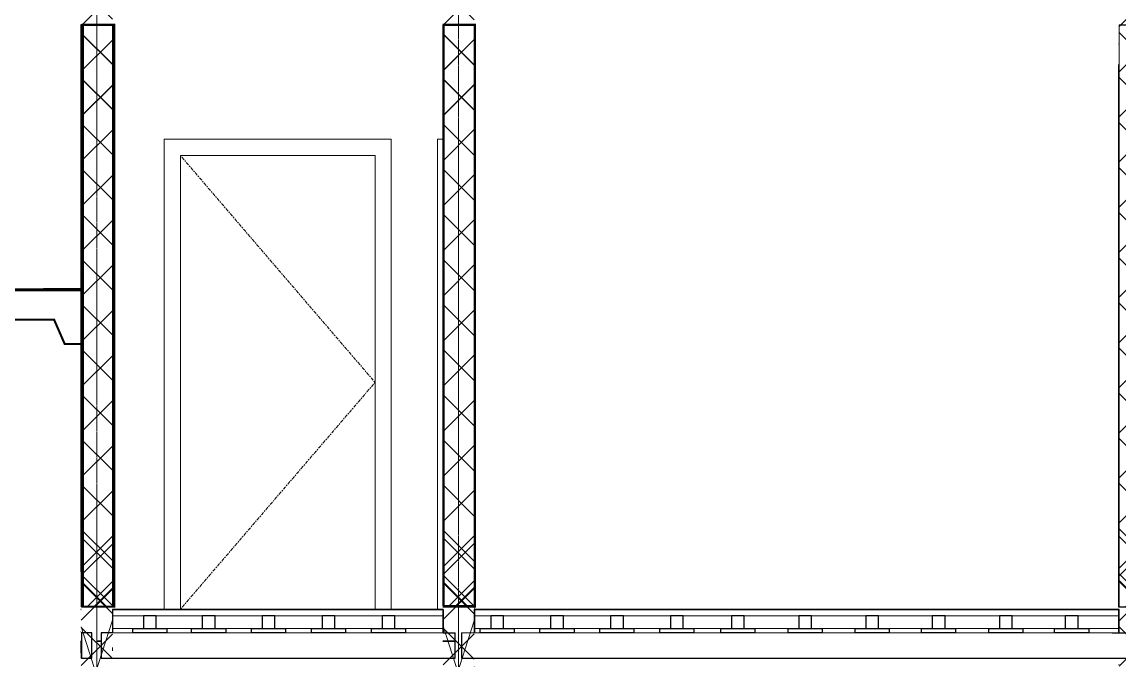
# Model space of a CAD drawing. Header units: inches. Extents: x -2431 to 214825, y 3 to 92804.
# Drawn here: x 163076 to 168230, y 29802 to 32803 of the extents above; entities that cross this region are included whole.
import ezdxf

# ---------------------------------------------------------------- set-up
doc = ezdxf.new("R2010")
doc.units = ezdxf.units.IN
doc.header["$MEASUREMENT"] = 0
doc.linetypes.add('Линия сетки', pattern=[22.224999999999994, 12.7, -3.174999999999999, 3.174999999999999, -3.174999999999999])
doc.linetypes.add('Центр', pattern=[31.749999999999996, 6.349999999999999, -4.7625, 15.875, -4.7625])
for name, color, linetype, lineweight in [('A-DOOR', 250, 'Continuous', 9), ('A-DOOR-FRAM', 250, 'Continuous', 18), ('A-FLOR', 250, 'Continuous', 9), ('A-WALL', 250, 'Continuous', 9), ('A-WALL-PATT', 250, 'Continuous', 25), ('S-GRID', 250, 'Continuous', 9)]:
    doc.layers.add(name, color=color, linetype=linetype, lineweight=lineweight)
pattern_1 = [(45, (164716.2814225166, 30290.74681734701), (-251.4471713899363, 251.4471713899363), []), (45, (164716.2814225166, 30671.74681734701), (-251.4471713899363, 251.4471713899363), [])]
pattern_2 = [(45, (164716.2814225166, 30290.74681734701), (-106.0660171779821, 106.0660171779821), []), (135, (164716.2814225166, 30290.74681734701), (-106.0660171779821, -106.0660171779821), [])]
pattern_3 = [(45, (164716.2814225166, 29690.74681734701), (-251.4471713899363, 251.4471713899363), []), (45, (164716.2814225166, 30071.74681734701), (-251.4471713899363, 251.4471713899363), [])]
pattern_4 = [(45, (164716.2814225166, 29690.74681734701), (-106.0660171779821, 106.0660171779821), []), (135, (164716.2814225166, 29690.74681734701), (-106.0660171779821, -106.0660171779821), [])]

# ---------------------------------------------------------------- blocks, each defined once
blk = doc.blocks.new('Одиночные-Щитовые - 0915 x 2134 мм-348962-Сечение 0')
at = {"layer": 'A-DOOR', "linetype": 'Центр'}
for p, q in [((-5142.589691944655, 2134), (-4227.589691944655, 1067)), ((-4227.589691944655, 1067), (-5142.589691944656, -1.353583911622991e-13))]:
    blk.add_line(p, q, dxfattribs=at)
at = {"layer": 'A-DOOR-FRAM', "lineweight": 9}
for p, q in [((-5218.589691944656, 2209.999999999999), (-5218.589691944656, 0)), ((-4151.589691944657, 2209.999999999999), (-5218.589691944656, 2209.999999999999)), ((-4151.589691944657, 0), (-4151.589691944657, 2209.999999999999)), ((-5142.589691944656, 0), (-5142.589691944656, 2134.000000000002)), ((-5142.589691944656, 2134.000000000002), (-4227.589691944657, 2134.000000000002)), ((-4227.589691944657, 2134.000000000002), (-4227.589691944657, 0))]:
    blk.add_line(p, q, dxfattribs=at)
blk = doc.blocks.new('Одиночные-Щитовые - 0915 x 2134 мм-348958-Сечение 0')
at = {"layer": 'A-DOOR-FRAM', "lineweight": 9}
for p, q in [((-3935.089691944609, 0), (-3935.089691944609, 2209.999999999999)), ((-3935.089691944609, 2209.999999999999), (-3910.089691944614, 2209.999999999999))]:
    blk.add_line(p, q, dxfattribs=at)

msp = doc.modelspace()

# ---------------------------------------------------------------- hatches: boundary and pattern name
at = {"layer": 'A-WALL-PATT', "lineweight": 9}
h = msp.add_hatch(dxfattribs=at)
h.set_pattern_fill('FP_3', color=256, style=0, pattern_type=2)
h.set_pattern_definition(pattern_3)
h.paths.add_polyline_path([(163352.447730572, 30040.74681734707), (163354.447730572, 30040.74681734707), (163354.447730572, 33640.74681734707), (163352.447730572, 33640.74681734707), (163352.447730572, 30900.98033098568)], flags=0)
h = msp.add_hatch(dxfattribs=at)
h.set_pattern_fill('FP_3', color=256, style=0, pattern_type=2)
h.set_pattern_definition(pattern_3)
h.paths.add_polyline_path([(163500.447730572, 30040.74681734707), (163502.447730572, 30040.74681734707), (163502.447730572, 33640.74681734707), (163500.447730572, 33640.74681734707), (163500.447730572, 30900.98033098568)], flags=0)
h = msp.add_hatch(dxfattribs=at)
h.set_pattern_fill('FP_3', color=256, style=0, pattern_type=2)
h.set_pattern_definition(pattern_3)
h.paths.add_polyline_path([(165052.447730572, 30040.74681734707), (165054.447730572, 30040.74681734707), (165054.447730572, 33640.74681734707), (165052.447730572, 33640.74681734707), (165052.447730572, 32659.66568313149)], flags=0)
h = msp.add_hatch(dxfattribs=at)
h.set_pattern_fill('FP_3', color=256, style=0, pattern_type=2)
h.set_pattern_definition(pattern_3)
h.paths.add_polyline_path([(165200.447730572, 30040.74681734707), (165202.447730572, 30040.74681734707), (165202.447730572, 33640.74681734707), (165200.447730572, 33640.74681734707), (165200.447730572, 32659.66568313149)], flags=0)
h = msp.add_hatch(dxfattribs=at)
h.set_pattern_fill('FP_3', color=256, style=0, pattern_type=2)
h.set_pattern_definition(pattern_3)
h.paths.add_polyline_path([(168228.3306247166, 30040.74681734707), (168230.3306247166, 30040.74681734707), (168230.3306247166, 33640.74681734707), (168228.3306247166, 33640.74681734707), (168228.3306247166, 32659.66568313149)], flags=0)
h = msp.add_hatch(dxfattribs=at)
h.set_pattern_fill('FP_2', color=256, style=0, pattern_type=2)
h.set_pattern_definition(pattern_4)
h.paths.add_polyline_path([(163500.447730572, 33388.9989342253), (163354.447730572, 33388.9989342253), (163354.447730572, 30053.20426850743), (163500.447730572, 30053.20426850743)])
h.paths.add_polyline_path([(163355.883689857, 33490.74681734707), (163404.2844127769, 33490.74681734707), (163404.2844127769, 33530.74681734713), (163355.883689857, 33530.74681734713)])
h = msp.add_hatch(dxfattribs=at)
h.set_pattern_fill('FP_2', color=256, style=0, pattern_type=2)
h.set_pattern_definition(pattern_4)
h.paths.add_polyline_path([(168376.3306247166, 33388.9989342253), (168230.3306247166, 33388.9989342253), (168230.3306247166, 30053.20426850743), (168376.3306247166, 30053.20426850743)])
h.paths.add_polyline_path([(168230.3306247165, 33490.74681734707), (168282.1610656981, 33490.74681734707), (168282.1610656981, 33530.74681734713), (168230.3306247166, 33530.74681734707)])
h = msp.add_hatch(dxfattribs=at)
h.set_pattern_fill('FP_2', color=256, style=0, pattern_type=2)
h.set_pattern_definition(pattern_4)
h.paths.add_polyline_path([(165200.447730572, 33388.99893422244), (165054.447730572, 33388.99893422244), (165054.447730572, 30056.89903738286), (165200.4477305721, 30056.89903738291)])
h = msp.add_hatch(dxfattribs=at)
h.set_pattern_fill('FP_3', color=256, style=0, pattern_type=2)
h.set_pattern_definition(pattern_1)
h.paths.add_polyline_path([(163352.447730572, 27040.74681734707), (163354.447730572, 27040.74681734707), (163354.447730572, 30640.74681734707), (163352.447730572, 30640.74681734707), (163352.447730572, 27983.60962669406)], flags=0)
h = msp.add_hatch(dxfattribs=at)
h.set_pattern_fill('FP_3', color=256, style=0, pattern_type=2)
h.set_pattern_definition(pattern_1)
h.paths.add_polyline_path([(163500.447730572, 27040.74681734707), (163502.447730572, 27040.74681734707), (163502.447730572, 30640.74681734707), (163500.447730572, 30640.74681734707), (163500.447730572, 27983.60962669406)], flags=0)
h = msp.add_hatch(dxfattribs=at)
h.set_pattern_fill('FP_3', color=256, style=0, pattern_type=2)
h.set_pattern_definition(pattern_1)
h.paths.add_polyline_path([(165052.447730572, 27040.74681734707), (165054.447730572, 27040.74681734707), (165054.447730572, 30640.74681734707), (165052.447730572, 30640.74681734707), (165052.447730572, 29742.29497883987)], flags=0)
h = msp.add_hatch(dxfattribs=at)
h.set_pattern_fill('FP_3', color=256, style=0, pattern_type=2)
h.set_pattern_definition(pattern_1)
h.paths.add_polyline_path([(165200.447730572, 27040.74681734707), (165202.447730572, 27040.74681734707), (165202.447730572, 30640.74681734707), (165200.447730572, 30640.74681734707), (165200.447730572, 29742.29497883987)], flags=0)
h = msp.add_hatch(dxfattribs=at)
h.set_pattern_fill('FP_3', color=256, style=0, pattern_type=2)
h.set_pattern_definition(pattern_1)
h.paths.add_polyline_path([(168228.3306247166, 27040.74681734707), (168230.3306247166, 27040.74681734707), (168230.3306247166, 30640.74681734707), (168228.3306247166, 30640.74681734707), (168228.3306247166, 29742.29497883987)], flags=0)
h = msp.add_hatch(dxfattribs=at)
h.set_pattern_fill('FP_2', color=256, style=0, pattern_type=2)
h.set_pattern_definition(pattern_2)
h.paths.add_polyline_path([(163500.447730572, 30388.9989342253), (163354.447730572, 30388.9989342253), (163354.447730572, 27053.20426850743), (163500.447730572, 27053.20426850743)])
h.paths.add_polyline_path([(163355.883689857, 30490.74681734707), (163404.2844127769, 30490.74681734707), (163404.2844127769, 30530.74681734713), (163355.883689857, 30530.74681734713)])
h = msp.add_hatch(dxfattribs=at)
h.set_pattern_fill('FP_2', color=256, style=0, pattern_type=2)
h.set_pattern_definition(pattern_2)
h.paths.add_polyline_path([(165200.4477305721, 30388.9989342225), (165054.4477305721, 30388.99893422244), (165054.447730572, 27056.89903738291), (165200.447730572, 27056.89903738291)])
h = msp.add_hatch(dxfattribs=at)
h.set_pattern_fill('FP_2', color=256, style=0, pattern_type=2)
h.set_pattern_definition(pattern_2)
h.paths.add_polyline_path([(168376.3306247166, 30388.9989342253), (168230.3306247166, 30388.9989342253), (168230.3306247166, 27053.20426850743), (168376.3306247166, 27053.20426850743)])

# ---------------------------------------------------------------- linework, layer by layer
for p, q in [((163502.447730572, 32788.9989342253), (163352.447730572, 32788.9989342253)), ((165054.447730572, 32788.9989342225), (165052.447730572, 32788.9989342225)), ((165054.447730572, 32788.9989342225), (165200.447730572, 32788.9989342225)), ((165200.447730572, 32788.9989342225), (165202.4477305721, 32788.99893422244)), ((168230.3306247166, 32788.9989342253), (168378.3306247166, 32788.9989342253)), ((163502.447730572, 30053.20426850743), (163354.447730572, 30053.20426850743)), ((168228.3306247166, 30053.20426850743), (168378.3306247166, 30053.20426850743)), ((163502.447730572, 30040.74681734707), (165054.4477305721, 30040.74681734707)), ((163706.5718784914, 30010.74681734992), (163646.5718784914, 30010.74681734992)), ((163646.5718784914, 30010.74681734992), (163646.5718784914, 29950.74681734992)), ((163706.5718784913, 30010.74681734992), (163646.5718784913, 30010.74681734992)), ((163646.5718784913, 30010.74681734992), (163646.5718784913, 29950.74681734992)), ((163706.5718784914, 29950.74681734992), (163706.5718784914, 30010.74681734992)), ((163706.5718784913, 29950.74681734992), (163706.5718784913, 30010.74681734992)), ((163982.9419795679, 30010.74681734986), (163922.9419795679, 30010.74681734986)), ((163922.9419795679, 30010.74681734986), (163922.9419795679, 29950.74681734986)), ((163982.9419795678, 30010.74681734986), (163922.9419795678, 30010.74681734986)), ((163922.9419795678, 30010.74681734986), (163922.9419795678, 29950.74681734986)), ((163982.9419795679, 29950.74681734986), (163982.9419795679, 30010.74681734986)), ((163982.9419795678, 29950.74681734986), (163982.9419795678, 30010.74681734986)), ((164264.5829941634, 30010.74681734986), (164204.5829941634, 30010.74681734986)), ((164204.5829941634, 30010.74681734986), (164204.5829941634, 29950.74681734986)), ((164264.5829941633, 30010.74681734986), (164204.5829941633, 30010.74681734986)), ((164204.5829941633, 30010.74681734986), (164204.5829941633, 29950.74681734986)), ((164264.5829941634, 29950.74681734986), (164264.5829941634, 30010.74681734986)), ((164264.5829941633, 29950.74681734986), (164264.5829941633, 30010.74681734986)), ((164546.2240087591, 30010.7468173526), (164486.2240087591, 30010.7468173526)), ((164486.2240087591, 30010.7468173526), (164486.2240087591, 29950.7468173526)), ((164546.224008759, 30010.7468173526), (164486.224008759, 30010.7468173526)), ((164486.224008759, 30010.7468173526), (164486.224008759, 29950.7468173526)), ((164546.2240087591, 29950.7468173526), (164546.2240087591, 30010.7468173526)), ((164546.224008759, 29950.7468173526), (164546.224008759, 30010.7468173526)), ((164827.8650233546, 30010.74681735528), (164767.8650233546, 30010.74681735528)), ((164767.8650233546, 30010.74681735528), (164767.8650233546, 29950.74681735528)), ((164827.8650233545, 30010.74681735528), (164767.8650233545, 30010.74681735528)), ((164767.8650233545, 30010.74681735528), (164767.8650233545, 29950.74681735528)), ((164827.8650233546, 29950.74681735528), (164827.8650233546, 30010.74681735528)), ((164827.8650233545, 29950.74681735528), (164827.8650233545, 30010.74681735528)), ((165052.447730572, 30040.74681734707), (165054.447730572, 30040.74681734707)), ((165054.4477305721, 30040.74681734707), (165054.4477305721, 29930.74681734707)), ((165054.447730572, 30040.74681734707), (165054.4477305721, 29930.74681734707)), ((165202.447730572, 30040.74681734713), (168228.3306247167, 30040.74681734707)), ((165202.447730572, 30040.74681734713), (168228.3306247166, 30040.74681734707)), ((165202.447730572, 30040.74681734707), (165202.4477305721, 29930.74681734713)), ((165202.4477305721, 30040.74681734707), (165202.4477305722, 29930.74681734713)), ((165338.0829941637, 30010.74681734986), (165278.0829941637, 30010.74681734986)), ((165278.0829941637, 30010.74681734986), (165278.0829941637, 29950.74681734986)), ((165338.0829941636, 30010.74681734986), (165278.0829941636, 30010.74681734986)), ((165278.0829941636, 30010.74681734986), (165278.0829941636, 29950.74681734986)), ((165338.0829941637, 29950.74681734986), (165338.0829941637, 30010.74681734986)), ((165338.0829941636, 29950.74681734986), (165338.0829941636, 30010.74681734986)), ((165619.7240087592, 30010.74681734986), (165559.7240087592, 30010.74681734986)), ((165559.7240087592, 30010.74681734986), (165559.7240087592, 29950.74681734986)), ((165619.7240087591, 30010.74681734986), (165559.7240087591, 30010.74681734986)), ((165559.7240087591, 30010.74681734986), (165559.7240087591, 29950.74681734986)), ((165619.7240087592, 29950.74681734986), (165619.7240087592, 30010.74681734986)), ((165619.7240087591, 29950.74681734986), (165619.7240087591, 30010.74681734986)), ((165901.3650233548, 30010.7468173526), (165841.3650233548, 30010.7468173526)), ((165841.3650233548, 30010.7468173526), (165841.3650233548, 29950.7468173526)), ((165901.3650233547, 30010.7468173526), (165841.3650233547, 30010.7468173526)), ((165841.3650233547, 30010.7468173526), (165841.3650233547, 29950.7468173526)), ((165901.3650233548, 29950.7468173526), (165901.3650233548, 30010.7468173526)), ((165901.3650233547, 29950.7468173526), (165901.3650233547, 30010.7468173526)), ((166183.0060379503, 30010.74681735528), (166123.0060379503, 30010.74681735528)), ((166123.0060379503, 30010.74681735528), (166123.0060379503, 29950.74681735528)), ((166183.0060379502, 30010.74681735528), (166123.0060379502, 30010.74681735528)), ((166123.0060379502, 30010.74681735528), (166123.0060379502, 29950.74681735528)), ((166183.0060379503, 29950.74681735528), (166183.0060379503, 30010.74681735528)), ((166183.0060379502, 29950.74681735528), (166183.0060379502, 30010.74681735528)), ((166469.5887451678, 30010.74681734707), (166409.5887451678, 30010.74681734707)), ((166409.5887451678, 30010.74681734707), (166409.5887451678, 29950.74681734707)), ((166469.5887451677, 30010.74681734707), (166409.5887451677, 30010.74681734707)), ((166409.5887451677, 30010.74681734707), (166409.5887451677, 29950.74681734707)), ((166469.5887451678, 29950.74681734707), (166469.5887451678, 30010.74681734707)), ((166469.5887451677, 29950.74681734707), (166469.5887451677, 30010.74681734707)), ((166785.0887451678, 30010.74681734608), (166725.0887451678, 30010.74681734608)), ((166725.0887451678, 30010.74681734608), (166725.0887451678, 29950.74681734608)), ((166785.0887451677, 30010.74681734602), (166725.0887451677, 30010.74681734602)), ((166725.0887451677, 30010.74681734602), (166725.0887451677, 29950.74681734608)), ((166785.0887451678, 29950.74681734608), (166785.0887451678, 30010.74681734608)), ((166785.0887451677, 29950.74681734608), (166785.0887451677, 30010.74681734602)), ((167100.5887451678, 30010.74681734707), (167040.5887451678, 30010.74681734707)), ((167040.5887451678, 30010.74681734707), (167040.5887451678, 29950.74681734707)), ((167100.5887451677, 30010.74681734707), (167040.5887451677, 30010.74681734707)), ((167040.5887451677, 30010.74681734707), (167040.5887451677, 29950.74681734707)), ((167100.5887451678, 29950.74681734707), (167100.5887451678, 30010.74681734707)), ((167100.5887451677, 29950.74681734707), (167100.5887451677, 30010.74681734707)), ((167412.5743739889, 30010.74681734608), (167352.5743739889, 30010.74681734608)), ((167352.5743739889, 30010.74681734608), (167352.5743739889, 29950.74681734608)), ((167412.5743739888, 30010.74681734602), (167352.5743739888, 30010.74681734602)), ((167352.5743739888, 30010.74681734602), (167352.5743739888, 29950.74681734608)), ((167412.5743739889, 29950.74681734608), (167412.5743739889, 30010.74681734608)), ((167412.5743739888, 29950.74681734608), (167412.5743739888, 30010.74681734602)), ((167728.0743739889, 30010.74681734707), (167668.0743739889, 30010.74681734707)), ((167668.0743739889, 30010.74681734707), (167668.0743739889, 29950.74681734707)), ((167728.0743739888, 30010.74681734707), (167668.0743739888, 30010.74681734707)), ((167668.0743739888, 30010.74681734707), (167668.0743739888, 29950.74681734707)), ((167728.0743739889, 29950.74681734707), (167728.0743739889, 30010.74681734707)), ((167728.0743739888, 29950.74681734707), (167728.0743739888, 30010.74681734707)), ((168037.6963365099, 30010.74681734701), (167977.6963365099, 30010.74681734701)), ((167977.6963365099, 30010.74681734701), (167977.6963365099, 29950.74681734701)), ((168037.6963365099, 29950.74681734701), (168037.6963365099, 30010.74681734701)), ((163596.5718784914, 29950.74681734992), (163756.5718784914, 29950.74681734992)), ((163596.5718784914, 29930.74681734992), (163596.5718784914, 29950.74681734992)), ((163596.5718784913, 29950.74681734992), (163756.5718784913, 29950.74681734992)), ((163596.5718784913, 29930.74681734992), (163596.5718784913, 29950.74681734992)), ((163646.5718784914, 29950.74681734992), (163706.5718784914, 29950.74681734992)), ((163646.5718784913, 29950.74681734992), (163706.5718784913, 29950.74681734992)), ((163756.5718784914, 29950.74681734992), (163756.5718784914, 29930.74681734992)), ((163756.5718784913, 29950.74681734992), (163756.5718784913, 29930.74681734992)), ((163872.9419795679, 29950.74681734986), (164032.9419795679, 29950.74681734986)), ((163872.9419795679, 29930.74681734986), (163872.9419795679, 29950.74681734986)), ((163872.9419795678, 29950.74681734986), (164032.9419795678, 29950.74681734986)), ((163872.9419795678, 29930.74681734986), (163872.9419795678, 29950.74681734986)), ((163922.9419795679, 29950.74681734986), (163982.9419795679, 29950.74681734986)), ((163922.9419795678, 29950.74681734986), (163982.9419795678, 29950.74681734986)), ((164032.9419795679, 29950.74681734986), (164032.9419795679, 29930.74681734986)), ((164032.9419795678, 29950.74681734986), (164032.9419795678, 29930.74681734986)), ((164154.5829941634, 29950.74681734986), (164314.5829941634, 29950.74681734986)), ((164154.5829941634, 29930.74681734986), (164154.5829941634, 29950.74681734986)), ((164154.5829941633, 29950.74681734986), (164314.5829941633, 29950.74681734986)), ((164154.5829941633, 29930.74681734986), (164154.5829941633, 29950.74681734986)), ((164204.5829941634, 29950.74681734986), (164264.5829941634, 29950.74681734986)), ((164204.5829941633, 29950.74681734986), (164264.5829941633, 29950.74681734986)), ((164314.5829941634, 29950.74681734986), (164314.5829941634, 29930.74681734986)), ((164314.5829941633, 29950.74681734986), (164314.5829941633, 29930.74681734986)), ((164436.2240087591, 29950.7468173526), (164596.2240087591, 29950.7468173526)), ((164436.2240087591, 29930.7468173526), (164436.2240087591, 29950.7468173526)), ((164436.224008759, 29950.7468173526), (164596.224008759, 29950.7468173526)), ((164436.224008759, 29930.7468173526), (164436.224008759, 29950.7468173526)), ((164486.2240087591, 29950.7468173526), (164546.2240087591, 29950.7468173526)), ((164486.224008759, 29950.7468173526), (164546.224008759, 29950.7468173526)), ((164596.2240087591, 29950.7468173526), (164596.2240087591, 29930.7468173526)), ((164596.224008759, 29950.7468173526), (164596.224008759, 29930.7468173526)), ((164717.8650233546, 29950.74681735528), (164877.8650233546, 29950.74681735528)), ((164717.8650233546, 29930.74681735528), (164717.8650233546, 29950.74681735528)), ((164717.8650233545, 29950.74681735528), (164877.8650233545, 29950.74681735528)), ((164717.8650233545, 29930.74681735528), (164717.8650233545, 29950.74681735528)), ((164767.8650233546, 29950.74681735528), (164827.8650233546, 29950.74681735528)), ((164767.8650233545, 29950.74681735528), (164827.8650233545, 29950.74681735528)), ((164877.8650233546, 29950.74681735528), (164877.8650233546, 29930.74681735528)), ((164877.8650233545, 29950.74681735528), (164877.8650233545, 29930.74681735528)), ((165228.0829941637, 29950.74681734986), (165388.0829941637, 29950.74681734986)), ((165228.0829941637, 29930.74681734986), (165228.0829941637, 29950.74681734986)), ((165228.0829941636, 29950.74681734986), (165388.0829941636, 29950.74681734986)), ((165228.0829941636, 29930.74681734986), (165228.0829941636, 29950.74681734986)), ((165278.0829941637, 29950.74681734986), (165338.0829941637, 29950.74681734986)), ((165278.0829941636, 29950.74681734986), (165338.0829941636, 29950.74681734986)), ((165388.0829941637, 29950.74681734986), (165388.0829941637, 29930.74681734986)), ((165388.0829941636, 29950.74681734986), (165388.0829941636, 29930.74681734986)), ((165509.7240087592, 29950.74681734986), (165669.7240087592, 29950.74681734986)), ((165509.7240087592, 29930.74681734986), (165509.7240087592, 29950.74681734986)), ((165509.7240087591, 29950.74681734986), (165669.7240087591, 29950.74681734986)), ((165509.7240087591, 29930.74681734986), (165509.7240087591, 29950.74681734986)), ((165559.7240087592, 29950.74681734986), (165619.7240087592, 29950.74681734986)), ((165559.7240087591, 29950.74681734986), (165619.7240087591, 29950.74681734986)), ((165669.7240087592, 29950.74681734986), (165669.7240087592, 29930.74681734986)), ((165669.7240087591, 29950.74681734986), (165669.7240087591, 29930.74681734986)), ((165791.3650233548, 29950.7468173526), (165951.3650233548, 29950.7468173526)), ((165791.3650233548, 29930.7468173526), (165791.3650233548, 29950.7468173526)), ((165791.3650233547, 29950.7468173526), (165951.3650233547, 29950.7468173526)), ((165791.3650233547, 29930.7468173526), (165791.3650233547, 29950.7468173526)), ((165841.3650233548, 29950.7468173526), (165901.3650233548, 29950.7468173526)), ((165841.3650233547, 29950.7468173526), (165901.3650233547, 29950.7468173526)), ((165951.3650233548, 29950.7468173526), (165951.3650233548, 29930.7468173526)), ((165951.3650233547, 29950.7468173526), (165951.3650233547, 29930.7468173526)), ((166073.0060379503, 29950.74681735528), (166233.0060379503, 29950.74681735528)), ((166073.0060379503, 29930.74681735528), (166073.0060379503, 29950.74681735528)), ((166073.0060379502, 29950.74681735528), (166233.0060379502, 29950.74681735528)), ((166073.0060379502, 29930.74681735528), (166073.0060379502, 29950.74681735528)), ((166123.0060379503, 29950.74681735528), (166183.0060379503, 29950.74681735528)), ((166123.0060379502, 29950.74681735528), (166183.0060379502, 29950.74681735528)), ((166233.0060379503, 29950.74681735528), (166233.0060379503, 29930.74681735528)), ((166233.0060379502, 29950.74681735528), (166233.0060379502, 29930.74681735528)), ((166359.5887451678, 29950.74681734707), (166519.5887451678, 29950.74681734707)), ((166359.5887451678, 29930.74681734707), (166359.5887451678, 29950.74681734707)), ((166359.5887451677, 29950.74681734707), (166519.5887451677, 29950.74681734707)), ((166359.5887451677, 29930.74681734707), (166359.5887451677, 29950.74681734707)), ((166409.5887451678, 29950.74681734707), (166469.5887451678, 29950.74681734707)), ((166409.5887451677, 29950.74681734707), (166469.5887451677, 29950.74681734707)), ((166519.5887451678, 29950.74681734707), (166519.5887451678, 29930.74681734707)), ((166519.5887451677, 29950.74681734707), (166519.5887451677, 29930.74681734707)), ((166675.0887451678, 29950.74681734608), (166835.0887451678, 29950.74681734608)), ((166675.0887451678, 29930.74681734602), (166675.0887451678, 29950.74681734608)), ((166675.0887451677, 29950.74681734608), (166835.0887451677, 29950.74681734608)), ((166675.0887451677, 29930.74681734602), (166675.0887451677, 29950.74681734608)), ((166725.0887451677, 29950.74681734608), (166785.0887451677, 29950.74681734608)), ((166725.0887451678, 29950.74681734608), (166785.0887451678, 29950.74681734608)), ((166835.0887451678, 29950.74681734608), (166835.0887451678, 29930.74681734602)), ((166835.0887451677, 29950.74681734608), (166835.0887451677, 29930.74681734602)), ((166990.5887451678, 29950.74681734707), (167150.5887451678, 29950.74681734707)), ((166990.5887451678, 29930.74681734707), (166990.5887451678, 29950.74681734707)), ((166990.5887451677, 29950.74681734707), (167150.5887451677, 29950.74681734707)), ((166990.5887451677, 29930.74681734707), (166990.5887451677, 29950.74681734707)), ((167040.5887451678, 29950.74681734707), (167100.5887451678, 29950.74681734707)), ((167040.5887451677, 29950.74681734707), (167100.5887451677, 29950.74681734707)), ((167150.5887451678, 29950.74681734707), (167150.5887451678, 29930.74681734707)), ((167150.5887451677, 29950.74681734707), (167150.5887451677, 29930.74681734707)), ((167302.5743739889, 29950.74681734608), (167462.5743739889, 29950.74681734608)), ((167302.5743739889, 29930.74681734602), (167302.5743739889, 29950.74681734608)), ((167302.5743739888, 29950.74681734608), (167462.5743739888, 29950.74681734608)), ((167302.5743739888, 29930.74681734602), (167302.5743739888, 29950.74681734608)), ((167352.5743739889, 29950.74681734608), (167412.5743739889, 29950.74681734608)), ((167352.5743739888, 29950.74681734608), (167412.5743739888, 29950.74681734608)), ((167462.5743739889, 29950.74681734608), (167462.5743739889, 29930.74681734602)), ((167462.5743739888, 29950.74681734608), (167462.5743739888, 29930.74681734602)), ((167618.0743739889, 29950.74681734707), (167778.0743739889, 29950.74681734707)), ((167618.0743739889, 29930.74681734707), (167618.0743739889, 29950.74681734707)), ((167618.0743739888, 29950.74681734707), (167778.0743739888, 29950.74681734707)), ((167618.0743739888, 29930.74681734707), (167618.0743739888, 29950.74681734707)), ((167668.0743739889, 29950.74681734707), (167728.0743739889, 29950.74681734707)), ((167668.0743739888, 29950.74681734707), (167728.0743739888, 29950.74681734707)), ((167778.0743739889, 29950.74681734707), (167778.0743739889, 29930.74681734707)), ((167778.0743739888, 29950.74681734707), (167778.0743739888, 29930.74681734707)), ((167927.69633651, 29950.74681734701), (168087.69633651, 29950.74681734701)), ((167927.69633651, 29930.74681734701), (167927.69633651, 29950.74681734701)), ((167927.6963365099, 29950.74681734701), (168087.6963365099, 29950.74681734701)), ((167927.6963365099, 29930.74681734701), (167927.6963365099, 29950.74681734701)), ((167977.6963365099, 29950.74681734701), (168037.6963365099, 29950.74681734701)), ((168087.69633651, 29950.74681734701), (168087.69633651, 29930.74681734701)), ((168087.6963365099, 29950.74681734701), (168087.6963365099, 29930.74681734701)), ((163404.2844127769, 29930.74681734713), (163355.883689857, 29930.74681734713)), ((163355.883689857, 29930.74681734713), (163355.883689857, 29811.67644874461)), ((163404.2844127769, 29811.67644874461), (163404.2844127769, 29930.74681734713)), ((163502.447730572, 29930.74681734713), (163448.7328049132, 29930.74681734713)), ((163448.7328049132, 29930.74681734713), (163448.7328049132, 29811.36464429961)), ((163756.5718784914, 29930.74681734992), (163596.5718784914, 29930.74681734992)), ((163756.5718784913, 29930.74681734992), (163596.5718784913, 29930.74681734992)), ((164032.9419795679, 29930.74681734986), (163872.9419795679, 29930.74681734986)), ((164032.9419795678, 29930.74681734986), (163872.9419795678, 29930.74681734986)), ((164314.5829941634, 29930.74681734986), (164154.5829941634, 29930.74681734986)), ((164314.5829941633, 29930.74681734986), (164154.5829941633, 29930.74681734986)), ((164596.2240087591, 29930.7468173526), (164436.2240087591, 29930.7468173526)), ((164596.224008759, 29930.7468173526), (164436.224008759, 29930.7468173526)), ((164877.8650233546, 29930.74681735528), (164717.8650233546, 29930.74681735528)), ((164877.8650233545, 29930.74681735528), (164717.8650233545, 29930.74681735528)), ((165054.4477305721, 29930.74681734707), (165111.0355341841, 29930.74681734707)), ((165111.0355341841, 29811.36464429961), (165111.0355341841, 29930.74681734707)), ((165140.6390425664, 29930.74681734713), (165140.6390425664, 29811.36464429961)), ((165202.4477305721, 29930.74681734713), (165200.447730572, 29930.74681734713)), ((165388.0829941637, 29930.74681734986), (165228.0829941637, 29930.74681734986)), ((165388.0829941636, 29930.74681734986), (165228.0829941636, 29930.74681734986)), ((165669.7240087592, 29930.74681734986), (165509.7240087592, 29930.74681734986)), ((165669.7240087591, 29930.74681734986), (165509.7240087591, 29930.74681734986)), ((165951.3650233548, 29930.7468173526), (165791.3650233548, 29930.7468173526)), ((165951.3650233547, 29930.7468173526), (165791.3650233547, 29930.7468173526)), ((166233.0060379503, 29930.74681735528), (166073.0060379503, 29930.74681735528)), ((166233.0060379502, 29930.74681735528), (166073.0060379502, 29930.74681735528)), ((166519.5887451678, 29930.74681734707), (166359.5887451678, 29930.74681734707)), ((166519.5887451677, 29930.74681734707), (166359.5887451677, 29930.74681734707)), ((166835.0887451678, 29930.74681734602), (166675.0887451678, 29930.74681734602)), ((166835.0887451677, 29930.74681734602), (166675.0887451677, 29930.74681734602)), ((167150.5887451678, 29930.74681734707), (166990.5887451678, 29930.74681734707)), ((167150.5887451677, 29930.74681734707), (166990.5887451677, 29930.74681734707)), ((167462.5743739889, 29930.74681734602), (167302.5743739889, 29930.74681734602)), ((167462.5743739888, 29930.74681734602), (167302.5743739888, 29930.74681734602)), ((167778.0743739889, 29930.74681734707), (167618.0743739889, 29930.74681734707)), ((167778.0743739888, 29930.74681734707), (167618.0743739888, 29930.74681734707)), ((168087.69633651, 29930.74681734701), (167927.69633651, 29930.74681734701)), ((168087.6963365099, 29930.74681734701), (167927.6963365099, 29930.74681734701)), ((168198.4076117045, 29930.74681734701), (168282.1610656981, 29930.74681734713)), ((163355.883689857, 29811.67644874461), (163404.2844127769, 29811.67644874461)), ((163448.7328049132, 29811.36464429961), (165111.0355341841, 29811.36464429961)), ((165140.6390425664, 29811.36464429961), (168282.1610656983, 29811.36464429961))]:
    msp.add_line(p, q)
at = {"lineweight": 0}
for p, q in [((163502.447730572, 30010.74681734713), (165054.4477305721, 30010.74681734707)), ((163502.447730572, 30010.74681734713), (165054.447730572, 30010.74681734707)), ((165202.447730572, 30010.74681734713), (168228.3306247167, 30010.74681734707)), ((165202.447730572, 30010.74681734713), (168228.3306247166, 30010.74681734707)), ((163500.447730572, 29950.74681734713), (165054.4477305721, 29950.74681734707)), ((163500.447730572, 29950.74681734713), (165054.447730572, 29950.74681734707)), ((165202.447730572, 29950.74681734713), (168230.3306247167, 29950.74681734701)), ((165202.447730572, 29950.74681734713), (168230.3306247166, 29950.74681734701)), ((163502.447730572, 29930.74681734713), (165054.4477305721, 29930.74681734707)), ((163502.447730572, 29930.74681734713), (165054.447730572, 29930.74681734707)), ((165140.6390425664, 29930.74681734701), (168228.3306247166, 29930.74681734701)), ((165202.447730572, 29930.74681734713), (168228.3306247167, 29930.74681734701))]:
    msp.add_line(p, q, dxfattribs=at)
at = {"const_width": 10}
for points in [[(163510.0002155266, 30053.03327292891), (163362.0002155266, 30053.03327292891), (163362.0002155266, 32788.82793864683), (163510.0002155266, 32788.82793864683), (163510.0002155266, 30053.03327292891)], [(165204.7790417857, 30053.03327292902), (165056.7790417857, 30053.03327292902), (165056.7790417857, 32788.82793864695), (165204.7790417857, 32788.82793864695), (165204.7790417857, 30053.03327292902)]]:
    msp.add_lwpolyline(points, dxfattribs=at)
msp.add_lwpolyline([(163362.0002155271, 31287.98485521177), (163276.8203101755, 31287.98485521177), (163226.6860906087, 31402.87136510302), (162103.2259978142, 31402.79209369185), (162022.0841618338, 31244.13715937363), (161912.8022809612, 31030.46058399749), (161834.8518916249, 31030.46058399748), (161834.8518916249, 31244.13715937369), (161889.8821786576, 31244.13715937369), (161889.8821786576, 31537.88836796351), (163362.0002155261, 31537.97055464316)], close=True, dxfattribs=at)
msp.add_lwpolyline([(162022.0841618338, 31244.13715937363), (162103.2259978142, 31402.79209369185), (163226.6860906087, 31402.87136510302), (163276.8203101755, 31287.98485521177), (163362.0002155271, 31287.98485521177), (163362.0002155261, 31537.97055464316), (161889.8821786576, 31537.88836796351)])
msp.add_lwpolyline([(162022.0841618338, 31244.13715937363), (162103.2259978142, 31402.79209369185), (163226.6860906087, 31402.87136510302), (163276.8203101755, 31287.98485521177), (163362.0002155271, 31287.98485521177), (163362.0002155261, 31537.97055464316), (161889.8821786576, 31537.88836796351)])
at = {"layer": 'A-DOOR', "linetype": 'Центр'}
msp.add_line((164734.947730572, 31107.74681734707), (163819.947730572, 30040.74681734707), dxfattribs=at)
at = {"layer": 'A-DOOR-FRAM', "lineweight": 9}
for p, q in [((163743.947730572, 32250.74681734707), (163743.947730572, 30040.74681734707)), ((164810.947730572, 30040.74681734707), (164810.947730572, 32250.74681734707)), ((165027.447730572, 30040.74681734707), (165027.447730572, 32250.74681734707)), ((163819.947730572, 30040.74681734707), (163819.947730572, 32174.74681734707)), ((164734.947730572, 32174.74681734707), (164734.947730572, 30040.74681734707))]:
    msp.add_line(p, q, dxfattribs=at)
at = {"layer": 'A-FLOR', "lineweight": 35}
for p, q in [((163354.447730572, 30040.74681734707), (163352.447730572, 30040.74681734707)), ((165054.447730572, 30040.74681734707), (163500.447730572, 30040.74681734707)), ((168230.3306247166, 30040.74681734707), (165200.447730572, 30040.74681734707)), ((163352.447730572, 29890.74681734707), (163355.883689857, 29890.74681734707)), ((163431.357182025, 29890.74681734707), (163448.7328049132, 29890.74681734707)), ((165052.447730572, 29890.74681734707), (165111.0355341841, 29890.74681734707))]:
    msp.add_line(p, q, dxfattribs=at)
at = {"layer": 'A-WALL', "lineweight": 25}
for p, q in [((163352.447730572, 32788.9989342253), (163352.447730572, 30216.59615374194)), ((163352.447730572, 32788.9989342253), (163352.447730572, 30940.74681734707)), ((163502.447730572, 30053.20426850743), (163502.447730572, 32788.9989342253)), ((163502.447730572, 30053.20426850743), (163502.447730572, 32788.9989342253)), ((163502.447730572, 30053.20426850743), (163502.447730572, 32788.9989342253)), ((163502.447730572, 30053.20426850743), (163502.447730572, 32788.9989342253)), ((163502.4477305719, 30053.20426850743), (163502.447730572, 32788.9989342253)), ((163502.447730572, 30940.74681734707), (163502.447730572, 32788.9989342253)), ((165052.447730572, 32788.9989342225), (165052.447730572, 30056.89903738291)), ((165052.447730572, 32788.9989342225), (165052.447730572, 30056.89903738291)), ((165052.447730572, 32788.9989342225), (165052.447730572, 30056.89903738291)), ((165052.447730572, 32788.9989342225), (165052.447730572, 30056.89903738286)), ((165052.447730572, 32788.99893422244), (165052.4477305721, 30056.89903738291)), ((165052.4477305721, 32788.9989342225), (165052.447730572, 30940.74681734707)), ((165202.447730572, 30055.01878262253), (165202.447730572, 32788.99893422244)), ((165202.447730572, 30055.01878262253), (165202.4477305721, 32788.99893422244)), ((165202.447730572, 30055.01878262253), (165202.447730572, 32788.99893422244)), ((165202.447730572, 30056.89903738291), (165202.447730572, 32788.99893422244)), ((165202.447730572, 30055.01878262253), (165202.4477305721, 32788.9989342225)), ((165202.447730572, 30940.74681734707), (165202.447730572, 32788.99893422244)), ((168228.3306247166, 32602.79601954698), (168228.3306247166, 30053.20426850743)), ((168228.3306247166, 32602.79601954692), (168228.3306247165, 30053.20426850743)), ((168228.3306247166, 32602.79601954692), (168228.3306247165, 30053.20426850743)), ((168228.3306247165, 32602.79601954692), (168228.3306247166, 30053.20426850743)), ((168228.3306247166, 32602.79601954692), (168228.3306247166, 30940.74681734707)), ((168228.3306247166, 32578.33928001253), (168228.3306247166, 30053.20426850743)), ((165202.447730572, 30056.89903738291), (165052.447730572, 30056.89903738291)), ((163354.4477305719, 30040.74681734707), (163352.447730572, 30040.74681734707)), ((163502.447730572, 30040.74681734707), (163500.447730572, 30040.74681734707)), ((163502.447730572, 29930.74681734713), (163502.4477305719, 30040.74681734707)), ((163502.447730572, 29930.74681734713), (163502.447730572, 30040.74681734713)), ((163502.447730572, 29930.74681734713), (163502.4477305718, 30040.74681734707)), ((163502.447730572, 29930.74681734713), (163502.447730572, 30040.74681734707)), ((163502.447730572, 29930.74681734713), (163502.447730572, 30040.74681734707)), ((163502.4477305719, 29930.74681734713), (163502.4477305719, 30040.74681734707)), ((165052.447730572, 30040.74681734707), (165052.447730572, 29930.74681734713)), ((165052.447730572, 30040.74681734713), (165052.4477305721, 29930.74681734707)), ((165052.447730572, 30040.74681734707), (165052.4477305721, 29930.74681734707)), ((165052.447730572, 30040.74681734707), (165052.447730572, 29930.74681734707)), ((165052.447730572, 30040.74681734707), (165052.447730572, 29930.74681734707)), ((165052.4477305721, 30040.74681734707), (165052.4477305721, 29930.74681734713)), ((165202.447730572, 29930.74681734713), (165202.447730572, 30040.74681734707)), ((165202.4477305721, 29930.74681734713), (165202.447730572, 30040.74681734713)), ((165202.447730572, 29930.74681734713), (165202.447730572, 30040.74681734707)), ((165202.447730572, 29930.74681734713), (165202.447730572, 30040.74681734707)), ((165202.4477305721, 29930.74681734713), (165202.447730572, 30040.74681734713)), ((165202.447730572, 29930.74681734713), (165202.447730572, 30040.74681734707)), ((168228.3306247166, 30040.74681734707), (168228.3306247166, 29930.74681734701)), ((168228.3306247166, 30040.74681734713), (168228.3306247166, 29930.74681734701)), ((168228.3306247166, 30040.74681734707), (168228.3306247166, 29930.74681734701)), ((168228.3306247165, 30040.74681734707), (168228.3306247165, 29930.74681734701)), ((168230.3306247166, 30040.74681734707), (168228.3306247166, 30040.74681734707)), ((168228.3306247166, 30040.74681734707), (168228.3306247166, 29930.74681734701)), ((168228.3306247167, 30040.74681734707), (168228.3306247166, 29930.74681734701)), ((163352.447730572, 29890.74681734707), (163352.447730572, 29835.59615374194))]:
    msp.add_line(p, q, dxfattribs=at)
at = {"layer": 'A-WALL'}
for p, q in [((163354.447730572, 32788.9989342253), (163354.447730572, 30053.20426850743)), ((163354.447730572, 32788.9989342253), (163354.447730572, 30053.20426850743)), ((163354.447730572, 32788.9989342253), (163354.447730572, 30053.20426850743)), ((163354.447730572, 32788.9989342253), (163354.447730572, 30053.20426850743)), ((163354.447730572, 32788.9989342253), (163354.447730572, 30053.20426850743)), ((163354.447730572, 32788.9989342253), (163354.447730572, 30053.20426850743)), ((163354.447730572, 32788.9989342253), (163354.447730572, 30053.20426850743)), ((163354.447730572, 32788.9989342253), (163354.447730572, 30940.74681734707)), ((163500.447730572, 32788.9989342253), (163500.447730572, 30053.20426850743)), ((163500.447730572, 32788.9989342253), (163500.447730572, 30053.20426850743)), ((163500.447730572, 32788.9989342253), (163500.447730572, 30053.20426850743)), ((163500.447730572, 32788.9989342253), (163500.447730572, 30053.20426850743)), ((163500.447730572, 32788.9989342253), (163500.447730572, 30053.20426850743)), ((163500.447730572, 32788.9989342253), (163500.447730572, 30940.74681734707)), ((165054.447730572, 32788.9989342225), (165054.447730572, 30056.89903738291)), ((165054.447730572, 32788.99893422244), (165054.4477305721, 30056.89903738291)), ((165054.447730572, 32788.99893422244), (165054.447730572, 30056.89903738291)), ((165054.4477305721, 32788.99893422244), (165054.4477305721, 30056.89903738286)), ((165054.447730572, 32788.9989342225), (165054.4477305721, 30056.89903738291)), ((165054.4477305721, 32788.9989342225), (165054.447730572, 30940.74681734707)), ((165200.447730572, 32788.99893422244), (165200.447730572, 30053.01878262253)), ((165200.447730572, 32788.9989342225), (165200.447730572, 30053.01878262253)), ((165200.447730572, 32788.99893422244), (165200.447730572, 30053.01878262253)), ((165200.4477305721, 32788.9989342225), (165200.447730572, 30056.89903738291)), ((165200.4477305721, 32788.9989342225), (165200.447730572, 30053.01878262253)), ((165200.447730572, 32788.9989342225), (165200.447730572, 30940.74681734707)), ((168230.3306247166, 32788.9989342253), (168230.3306247165, 30053.20426850743)), ((168230.3306247166, 32788.9989342253), (168230.3306247166, 30053.20426850743)), ((168230.3306247166, 32788.9989342253), (168230.3306247166, 30053.20426850743)), ((168230.3306247166, 32788.9989342253), (168230.3306247166, 30053.20426850743)), ((168230.3306247166, 32788.9989342253), (168230.3306247166, 30053.20426850743)), ((168230.3306247166, 32788.9989342253), (168230.3306247166, 30940.74681734707)), ((163500.447730572, 30040.74681734707), (163500.447730572, 29930.74681734713)), ((163500.447730572, 30040.74681734713), (163500.447730572, 29930.74681734713)), ((163500.447730572, 30040.74681734707), (163500.447730572, 29930.74681734713)), ((163500.447730572, 30040.74681734707), (163500.447730572, 29930.74681734713)), ((163500.447730572, 30040.74681734707), (163500.447730572, 29930.74681734713)), ((163500.447730572, 30040.74681734707), (163500.4477305719, 29930.74681734713)), ((165054.447730572, 30040.74681734707), (165054.447730572, 29930.74681734707)), ((165054.447730572, 30040.74681734713), (165054.447730572, 29930.74681734707)), ((165054.4477305721, 30040.74681734707), (165054.4477305721, 29930.74681734707)), ((165054.447730572, 30040.74681734707), (165054.447730572, 29930.74681734713)), ((165054.4477305721, 30040.74681734707), (165054.4477305721, 29930.74681734707)), ((165054.447730572, 30040.74681734707), (165054.447730572, 29930.74681734707)), ((165200.447730572, 30040.74681734707), (165200.447730572, 29930.74681734701)), ((165200.447730572, 30040.74681734713), (165200.447730572, 29930.74681734701)), ((165200.447730572, 30040.74681734707), (165200.447730572, 29930.74681734701)), ((165200.447730572, 30040.74681734707), (165200.447730572, 29930.74681734701)), ((165200.4477305721, 30040.74681734707), (165200.447730572, 29930.74681734701)), ((168230.3306247165, 30040.74681734707), (168230.3306247166, 29930.74681734707)), ((168230.3306247166, 30040.74681734713), (168230.3306247166, 29930.74681734707)), ((168230.3306247166, 30040.74681734707), (168230.3306247166, 29930.74681734707)), ((168230.3306247166, 30040.74681734707), (168230.3306247166, 29930.74681734707)), ((168230.3306247166, 30040.74681734707), (168230.3306247166, 29930.74681734707)), ((168230.3306247166, 30040.74681734707), (168230.3306247166, 29930.74681734707)), ((163354.447730572, 29890.74681734707), (163354.447730572, 29813.83736589411)), ((163354.447730572, 29890.74681734707), (163354.447730572, 29813.83736589405)), ((163354.447730572, 29890.74681734707), (163354.447730572, 29813.83736589411)), ((163354.4477305719, 29890.74681734707), (163354.447730572, 29813.83736589405)), ((163354.447730572, 29890.74681734707), (163354.447730572, 29813.83736589411)), ((163354.447730572, 29890.74681734707), (163354.447730572, 29813.83736589411)), ((163500.447730572, 29861.70181096205), (163500.447730572, 29845.92033751181)), ((163500.447730572, 29861.70181096211), (163500.447730572, 29845.92033751181)), ((163500.447730572, 29861.70181096205), (163500.447730572, 29845.92033751181)), ((163500.447730572, 29861.70181096205), (163500.447730572, 29845.92033751181)), ((163500.447730572, 29861.70181096205), (163500.447730572, 29845.92033751187)), ((168230.3306247165, 29811.36464429961), (168230.3306247166, 29810.6834698515)), ((168230.3306247166, 29811.36464429961), (168230.3306247166, 29810.68346985156)), ((168230.3306247165, 29811.36464429961), (168230.3306247166, 29810.6834698515)), ((168230.3306247166, 29811.36464429961), (168230.3306247166, 29810.68346985156)), ((168230.3306247166, 29811.36464429961), (168230.3306247166, 29810.68346985156))]:
    msp.add_line(p, q, dxfattribs=at)
at = {"layer": 'A-WALL-PATT', "linetype": 'Continuous', "lineweight": 9}
for p, q in [((163354.447730572, 32782.61444563721), (163360.83221916, 32788.9989342253)), ((163352.447730572, 32731.39981366659), (163354.447730572, 32733.39981366659)), ((163500.447730572, 32602.56538289902), (163354.447730572, 32748.56538289896)), ((165200.447730572, 32599.62165774661), (165054.4477305721, 32745.62165774661)), ((163354.447730572, 32570.48241128121), (163500.447730572, 32716.48241128121)), ((165054.4477305721, 32573.42613643361), (165200.4477305721, 32719.42613643361)), ((163352.447730572, 32609.50547088671), (163354.447730572, 32611.50547088671)), ((168228.3306247166, 32578.33928001253), (168230.3306247166, 32580.33928001253)), ((163500.447730572, 32390.43334854301), (163354.447730572, 32536.43334854301)), ((165200.447730572, 32387.48962339066), (165054.4477305721, 32533.48962339066)), ((165200.447730572, 32567.82244254719), (165202.447730572, 32569.82244254719)), ((163354.447730572, 32358.35037692526), (163500.447730572, 32504.35037692526)), ((165054.4477305721, 32361.29410207766), (165200.447730572, 32507.29410207761)), ((165200.447730572, 32445.9280997673), (165202.447730572, 32447.9280997673)), ((168228.3306247166, 32456.44493723265), (168230.3306247166, 32458.44493723265)), ((163474.0729136755, 30053.20426850748), (163354.447730572, 30172.82945161092)), ((165167.4344196477, 30056.89903738291), (165054.4477305721, 30169.88572645851)), ((168353.1097038626, 30053.20426850748), (168230.3306247166, 30175.98334765341)), ((163412.9055190862, 30053.20426850743), (163500.447730572, 30140.74647999322)), ((165113.6565628094, 30056.89903738286), (165200.447730572, 30143.69020514551)), ((165200.447730572, 30070.71678532707), (165202.447730572, 30072.71678532707)), ((168228.3306247166, 30081.23362279241), (168230.3306247166, 30083.23362279241)), ((168228.3306247166, 30056.44493723265), (168230.3306247166, 30058.44493723265)), ((165200.447730572, 30045.9280997673), (165202.447730572, 30047.9280997673)), ((163500.447730572, 29990.43334854301), (163354.447730572, 29536.43334854301)), ((163354.447730572, 29958.35037692526), (163500.447730572, 29504.35037692526)), ((165200.447730572, 29987.48962339066), (165054.4477305721, 29533.48962339066)), ((165054.4477305721, 29961.29410207766), (165200.447730572, 29507.29410207761)), ((165200.447730572, 29948.82244254719), (165202.447730572, 29950.82244254719)), ((168228.3306247166, 29959.33928001253), (168230.3306247166, 29961.33928001253))]:
    msp.add_line(p, q, dxfattribs=at)
at = {"layer": 'S-GRID', "linetype": 'Линия сетки', "ltscale": 0.5}
for p, q in [((163427.447730572, 6468.297885715467), (163427.447730572, 42486.79996381543)), ((165127.447730572, 6442.872989288502), (165127.447730572, 42486.79996381543))]:
    msp.add_line(p, q, dxfattribs=at)

# ---------------------------------------------------------------- block references
at = {"layer": 'A-DOOR'}
for name in ['Одиночные-Щитовые - 0915 x 2134 мм-348962-Сечение 0', 'Одиночные-Щитовые - 0915 x 2134 мм-348958-Сечение 0']:
    msp.add_blockref(name, (168962.5374225166, 30040.74681734707), dxfattribs=at)

doc.saveas('drawing.dxf')
